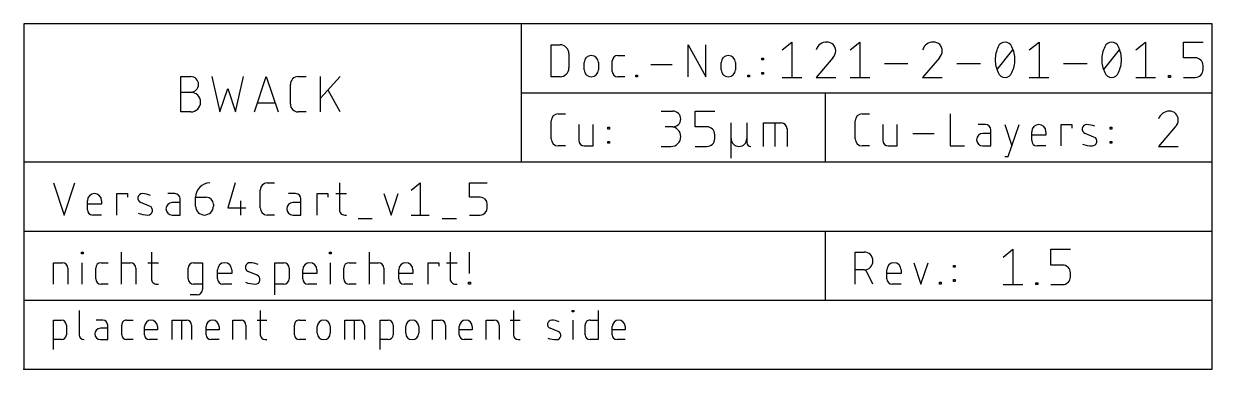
# Model space of a CAD drawing. Extents: x 0 to 58, y 0 to 76.8.
# Drawn here: x 0 to 54.6, y 61 to 76.8 of the extents above; entities that cross this region are included whole.
import ezdxf

# ---------------------------------------------------------------- set-up
doc = ezdxf.new("R2010")
doc.units = 0
for name, color, linetype in [('21', 253, 'CONTINUOUS'), ('23', 7, 'CONTINUOUS'), ('48', 6, 'CONTINUOUS')]:
    doc.layers.add(name, color=color, linetype=linetype)

msp = doc.modelspace()

# ---------------------------------------------------------------- linework, layer by layer
at = {"layer": '21'}
for p, q in [((2.5485, 63.6651), (2.5485, 62.5433)), ((10.8694, 63.6651), (10.8694, 62.5433)), ((22.5046, 63.6651), (22.5046, 62.5433)), ((25.2019, 63.5903), (25.2019, 63.6651)), ((25.2019, 63.6651), (25.2767, 63.6651)), ((25.2767, 63.5903), (25.2019, 63.5903)), ((25.2767, 63.6651), (25.2767, 63.5903)), ((26.3968, 63.6651), (26.3968, 62.3189)), ((1.3589, 61.8702), (1.3589, 63.2164)), ((1.3589, 63.2164), (1.7328, 63.2164)), ((1.9572, 62.992), (1.9572, 62.5433)), ((3.632, 63.2164), (3.3329, 63.2164)), ((3.8564, 62.8424), (3.5199, 62.8424)), ((3.8564, 62.3189), (3.8564, 62.992)), ((4.5006, 62.5433), (4.5006, 62.992)), ((4.725, 63.2164), (5.0241, 63.2164)), ((5.5481, 62.5433), (5.5481, 62.9172)), ((6.1464, 62.9172), (6.1464, 62.7676)), ((6.813, 62.3189), (6.813, 63.2164)), ((6.813, 63.2164), (7.4861, 63.2164)), ((7.2617, 62.3189), (7.2617, 63.2164)), ((7.7105, 62.992), (7.7105, 62.3189)), ((8.3771, 62.5433), (8.3771, 62.9172)), ((8.9754, 62.9172), (8.9754, 62.7676)), ((9.609, 62.3189), (9.609, 63.2164)), ((9.609, 63.2164), (9.983, 63.2164)), ((10.2074, 62.992), (10.2074, 62.3189)), ((10.7198, 63.2164), (11.1685, 63.2164)), ((12.44, 62.5433), (12.44, 62.992)), ((12.6643, 63.2164), (12.9635, 63.2164)), ((13.4875, 62.6181), (13.4875, 62.9172)), ((14.0858, 62.9172), (14.0858, 62.6181)), ((14.7524, 62.3189), (14.7524, 63.2164)), ((14.7524, 63.2164), (15.4255, 63.2164)), ((15.2011, 62.3189), (15.2011, 63.2164)), ((15.6498, 62.992), (15.6498, 62.3189)), ((16.3706, 61.8702), (16.3706, 63.2164)), ((16.3706, 63.2164), (16.7446, 63.2164)), ((16.969, 62.992), (16.969, 62.5433)), ((17.5484, 62.6181), (17.5484, 62.9172)), ((18.1467, 62.9172), (18.1467, 62.6181)), ((18.7804, 62.3189), (18.7804, 63.2164)), ((18.7804, 63.2164), (19.1543, 63.2164)), ((19.3787, 62.992), (19.3787, 62.3189)), ((20.0123, 62.5433), (20.0123, 62.9172)), ((20.6106, 62.9172), (20.6106, 62.7676)), ((21.2443, 62.3189), (21.2443, 63.2164)), ((21.2443, 63.2164), (21.6182, 63.2164)), ((21.8426, 62.992), (21.8426, 62.3189)), ((22.355, 63.2164), (22.8038, 63.2164)), ((24.5594, 62.6928), (24.1854, 62.8424)), ((25.2393, 62.3189), (25.2393, 63.2164)), ((25.7985, 62.5433), (25.7985, 62.992)), ((26.0229, 63.2164), (26.3968, 63.2164)), ((27.0391, 62.5433), (27.0391, 62.9172)), ((27.6374, 62.9172), (27.6374, 62.7676)), ((1.7328, 62.3189), (1.3589, 62.3189)), ((3.5199, 62.3189), (3.8564, 62.3189)), ((5.0241, 62.3189), (4.725, 62.3189)), ((6.1464, 62.7676), (5.5481, 62.7676)), ((6.1464, 62.3189), (5.7725, 62.3189)), ((8.9754, 62.7676), (8.3771, 62.7676)), ((8.9754, 62.3189), (8.6014, 62.3189)), ((11.0937, 62.3189), (11.1685, 62.3189)), ((12.9635, 62.3189), (12.6643, 62.3189)), ((16.7446, 62.3189), (16.3706, 62.3189)), ((20.6106, 62.7676), (20.0123, 62.7676)), ((20.6106, 62.3189), (20.2367, 62.3189)), ((22.729, 62.3189), (22.8038, 62.3189)), ((26.3968, 62.3189), (26.0229, 62.3189)), ((27.6374, 62.7676), (27.0391, 62.7676)), ((27.6374, 62.3189), (27.2635, 62.3189))]:
    msp.add_line(p, q, dxfattribs=at)
for centre, radius, start, end in [((1.7328, 62.992), 0.2244, 0, 90), ((3.5199, 62.5807), 0.2618, 90, 270), ((3.632, 62.992), 0.2244, 0, 90), ((4.725, 62.992), 0.2244, 89.9992, 180), ((5.8473, 62.9172), 0.2992, 0, 180), ((7.4861, 62.992), 0.2244, 0, 90), ((8.6762, 62.9172), 0.2992, 0, 180), ((9.983, 62.992), 0.2244, 0, 90), ((12.6643, 62.992), 0.2244, 89.9992, 180), ((13.7866, 62.9172), 0.2992, 0, 180), ((15.4255, 62.992), 0.2244, 0, 90), ((16.7446, 62.992), 0.2244, 0, 90), ((17.8475, 62.9172), 0.2992, 0, 180), ((19.1543, 62.992), 0.2244, 0, 90), ((20.3115, 62.9172), 0.2992, 0, 180), ((21.6182, 62.992), 0.2244, 0, 90), ((24.2574, 63.0225), 0.1939, 89.181, 248.1986), ((24.2481, 62.3671), 0.8493, 65.7609, 89.181), ((26.0229, 62.992), 0.2244, 89.9992, 180), ((27.3382, 62.9172), 0.2992, 0, 180), ((1.7328, 62.5433), 0.2244, 270.0008, 0), ((2.7729, 62.5433), 0.2244, 180, 270), ((4.725, 62.5433), 0.2244, 180, 270), ((5.7725, 62.5433), 0.2244, 180, 270), ((8.6014, 62.5433), 0.2244, 180, 270), ((11.0937, 62.5433), 0.2244, 180, 270), ((12.6643, 62.5433), 0.2244, 180, 270), ((13.7866, 62.6181), 0.2992, 180, 0), ((16.7446, 62.5433), 0.2244, 270.0008, 0), ((17.8475, 62.6181), 0.2992, 180, 0), ((20.2367, 62.5433), 0.2244, 180, 270), ((22.729, 62.5433), 0.2244, 180, 270), ((24.5027, 63.5872), 1.2684, 250.2096, 269.181), ((24.4874, 62.5128), 0.1939, 269.181, 68.1986), ((26.0229, 62.5433), 0.2244, 180, 270), ((27.2635, 62.5433), 0.2244, 180, 270)]:
    msp.add_arc(centre, radius, start, end, dxfattribs=at)
at = {"layer": '23'}
msp.add_point((0, 60.96), dxfattribs=at)
at = {"layer": '48'}
for p, q in [((22.86, 76.835), (0, 76.835)), ((0, 76.835), (0, 70.485)), ((54.61, 76.835), (22.86, 76.835)), ((22.86, 76.835), (22.86, 73.66)), ((54.61, 73.66), (54.61, 76.835)), ((34.8424, 75.6356), (35.294, 75.9968)), ((35.294, 75.9968), (35.294, 74.3712)), ((37.9687, 75.6356), (38.4202, 75.9968)), ((38.4202, 75.9968), (38.4202, 74.3712)), ((46.2011, 75.6356), (46.6527, 75.9968)), ((46.6527, 75.9968), (46.6527, 74.3712)), ((51.0989, 75.6356), (51.5505, 75.9968)), ((51.5505, 75.9968), (51.5505, 74.3712)), ((53.2873, 75.2743), (53.2873, 75.9968)), ((53.2873, 75.9968), (54.1904, 75.9968)), ((24.2316, 74.3966), (24.2316, 75.8698)), ((24.2316, 75.8698), (24.6408, 75.8698)), ((25.05, 75.4606), (25.05, 74.8058)), ((27.2865, 75.3787), (27.6139, 75.3787)), ((30.5248, 74.3966), (30.5248, 75.8698)), ((30.5248, 75.8698), (31.3432, 74.3966)), ((31.3432, 74.3966), (31.3432, 75.8698)), ((44.7283, 74.7324), (45.4508, 75.6356)), ((49.6261, 74.7324), (50.3486, 75.6356)), ((25.7505, 74.724), (25.7505, 75.0514)), ((26.4052, 75.0514), (26.4052, 74.724)), ((27.041, 74.6421), (27.041, 75.1332)), ((28.8077, 74.9695), (29.7898, 74.9695)), ((32.0436, 74.724), (32.0436, 75.0514)), ((32.6984, 75.0514), (32.6984, 74.724)), ((33.9158, 75.1741), (33.9158, 75.256)), ((33.9158, 75.256), (33.9976, 75.256)), ((33.9976, 75.1741), (33.9158, 75.1741)), ((33.9976, 75.256), (33.9976, 75.1741)), ((37.1732, 75.2743), (36.4056, 74.3712)), ((39.5457, 75.0034), (40.6294, 75.0034)), ((42.071, 75.2743), (41.3034, 74.3712)), ((42.8804, 75.0034), (43.9641, 75.0034)), ((47.7782, 75.0034), (48.8619, 75.0034)), ((53.8292, 75.2743), (53.2873, 75.2743)), ((54.1904, 74.7324), (54.1904, 74.9131)), ((7.22, 72.7837), (7.22, 74.4093)), ((7.22, 74.4093), (7.6715, 74.4093)), ((8.6474, 74.4093), (9.0086, 72.7837)), ((9.7311, 72.7837), (10.0923, 74.4093)), ((10.5995, 72.7837), (11.1414, 74.4093)), ((11.1414, 74.4093), (11.6833, 72.7837)), ((12.6102, 74.4093), (12.9715, 74.4093)), ((13.6288, 72.7837), (13.6288, 74.4093)), ((14.5319, 74.4093), (13.6288, 73.4159)), ((24.6408, 74.3966), (24.2316, 74.3966)), ((27.6139, 74.3966), (27.2865, 74.3966)), ((28.1181, 74.3966), (28.1181, 74.4784)), ((28.1181, 74.4784), (28.2, 74.4784)), ((28.2, 74.3966), (28.1181, 74.3966)), ((28.2, 74.4784), (28.2, 74.3966)), ((33.2716, 74.3966), (33.2716, 74.4784)), ((33.2716, 74.4784), (33.3534, 74.4784)), ((33.3534, 74.3966), (33.2716, 74.3966)), ((33.3534, 74.4784), (33.3534, 74.3966)), ((33.9158, 74.5194), (33.9158, 74.6012)), ((33.9158, 74.6012), (33.9976, 74.6012)), ((33.9976, 74.5194), (33.9158, 74.5194)), ((33.9976, 74.6012), (33.9976, 74.5194)), ((34.8424, 74.3712), (35.7456, 74.3712)), ((36.4056, 74.3712), (37.3087, 74.3712)), ((37.9687, 74.3712), (38.8718, 74.3712)), ((41.3034, 74.3712), (42.2065, 74.3712)), ((46.2011, 74.3712), (47.1042, 74.3712)), ((51.0989, 74.3712), (52.002, 74.3712)), ((52.5995, 74.3712), (52.5995, 74.4615)), ((52.5995, 74.4615), (52.6898, 74.4615)), ((52.6898, 74.3712), (52.5995, 74.3712)), ((52.6898, 74.4615), (52.6898, 74.3712)), ((53.2873, 74.3712), (53.8292, 74.3712)), ((9.0086, 72.7837), (9.3698, 73.8674)), ((9.3698, 73.8674), (9.7311, 72.7837)), ((12.249, 73.1449), (12.249, 74.0481)), ((14.5319, 72.7837), (13.99, 73.7771)), ((7.22, 73.6868), (7.6715, 73.6868)), ((11.5478, 73.1901), (10.735, 73.1901)), ((22.86, 73.66), (22.86, 70.485)), ((22.86, 73.66), (36.83, 73.66)), ((36.83, 73.66), (54.61, 73.66)), ((36.83, 73.66), (36.83, 70.485)), ((54.61, 70.485), (54.61, 73.66)), ((7.6715, 72.7837), (7.22, 72.7837)), ((12.9715, 72.7837), (12.6102, 72.7837)), ((24.559, 72.6948), (24.8864, 72.6948)), ((29.2862, 72.8218), (29.8281, 72.8218)), ((30.8493, 72.0993), (30.8493, 72.8218)), ((30.8493, 72.8218), (31.7524, 72.8218)), ((38.529, 72.6948), (38.8564, 72.6948)), ((42.5708, 72.6948), (42.5708, 71.2216)), ((24.2316, 71.549), (24.2316, 72.3674)), ((25.5077, 72.2037), (25.5077, 71.4671)), ((26.1624, 71.2216), (26.1624, 72.2037)), ((29.8281, 72.0993), (29.4668, 72.0993)), ((31.3912, 72.0993), (30.8493, 72.0993)), ((32.5019, 70.6543), (32.5019, 72.2799)), ((33.2243, 72.2799), (33.2243, 71.5574)), ((33.9895, 71.1962), (33.9895, 72.2799)), ((33.9895, 72.2799), (34.8023, 72.2799)), ((34.5313, 71.1962), (34.5313, 72.2799)), ((38.2016, 71.549), (38.2016, 72.3674)), ((39.4777, 72.2037), (39.4777, 71.4671)), ((40.1324, 71.2216), (40.1324, 72.2037)), ((44.1889, 72.2037), (43.8615, 72.2037)), ((45.0771, 72.2037), (45.4045, 71.2216)), ((45.2408, 70.7305), (45.7319, 72.2037)), ((47.6643, 71.2216), (47.6643, 72.2037)), ((47.6643, 72.2037), (48.1553, 72.2037)), ((48.1553, 72.2037), (48.1553, 72.04)), ((52.9138, 72.0993), (52.1462, 71.1962)), ((26.8347, 71.9991), (26.8347, 72.081)), ((26.8347, 72.081), (26.9166, 72.081)), ((26.9166, 71.9991), (26.8347, 71.9991)), ((26.9166, 72.081), (26.9166, 71.9991)), ((31.7524, 71.5574), (31.7524, 71.7381)), ((33.2243, 71.5574), (33.2243, 71.3768)), ((35.0732, 72.009), (35.0732, 71.1962)), ((40.8501, 71.7945), (41.8322, 71.7945)), ((44.4344, 71.7945), (44.0661, 71.7945)), ((44.4344, 71.2216), (44.4344, 71.9582)), ((46.3159, 71.4671), (46.3159, 71.8764)), ((46.9707, 71.7127), (46.3159, 71.7127)), ((46.9707, 71.8764), (46.9707, 71.7127)), ((49.1769, 71.6308), (48.7677, 71.7945)), ((49.9224, 71.9991), (49.9224, 72.081)), ((49.9224, 72.081), (50.0043, 72.081)), ((50.0043, 71.9991), (49.9224, 71.9991)), ((50.0043, 72.081), (50.0043, 71.9991)), ((24.8864, 71.2216), (24.559, 71.2216)), ((25.7532, 71.2216), (26.1624, 71.2216)), ((26.8347, 71.3444), (26.8347, 71.4262)), ((26.8347, 71.4262), (26.9166, 71.4262)), ((26.9166, 71.3444), (26.8347, 71.3444)), ((26.9166, 71.4262), (26.9166, 71.3444)), ((29.2862, 71.1962), (29.7378, 71.1962)), ((30.8493, 71.1962), (31.3912, 71.1962)), ((38.8564, 71.2216), (38.529, 71.2216)), ((39.7232, 71.2216), (40.1324, 71.2216)), ((42.5708, 71.2216), (43.2256, 71.2216)), ((44.0661, 71.2216), (44.4344, 71.2216)), ((46.9707, 71.2216), (46.5615, 71.2216)), ((49.9224, 71.3444), (49.9224, 71.4262)), ((49.9224, 71.4262), (50.0043, 71.4262)), ((50.0043, 71.3444), (49.9224, 71.3444)), ((50.0043, 71.4262), (50.0043, 71.3444)), ((52.1462, 71.1962), (53.0493, 71.1962)), ((0, 70.485), (0, 67.31)), ((0, 70.485), (22.86, 70.485)), ((22.86, 70.485), (36.83, 70.485)), ((36.83, 70.485), (54.61, 70.485)), ((45.0771, 70.7305), (45.2408, 70.7305)), ((54.61, 67.31), (54.61, 70.485)), ((1.3716, 69.5198), (1.8627, 68.0466)), ((1.8627, 68.0466), (2.3537, 69.5198)), ((9.7092, 69.5198), (9.3819, 68.374)), ((11.1908, 69.5198), (11.5182, 69.5198)), ((14.5015, 69.5198), (14.5015, 68.2921)), ((17.8058, 69.1924), (18.215, 69.5198)), ((18.215, 69.5198), (18.215, 68.0466)), ((20.4816, 68.865), (20.4816, 69.5198)), ((20.4816, 69.5198), (21.3001, 69.5198)), ((4.2711, 68.0466), (4.2711, 69.0287)), ((4.2711, 69.0287), (4.7621, 69.0287)), ((4.7621, 69.0287), (4.7621, 68.865)), ((6.9403, 69.0287), (6.6129, 69.0287)), ((7.8953, 68.865), (8.3863, 68.865)), ((7.8953, 68.4558), (7.8953, 68.865)), ((10.8635, 68.374), (10.8635, 69.1924)), ((12.4901, 69.0287), (12.1628, 69.0287)), ((13.4879, 68.0466), (13.4879, 69.0287)), ((13.4879, 69.0287), (13.9789, 69.0287)), ((13.9789, 69.0287), (13.9789, 68.865)), ((14.3378, 69.0287), (14.8289, 69.0287)), ((16.5497, 69.0287), (16.8771, 68.0466)), ((16.8771, 68.0466), (17.2045, 69.0287)), ((20.9727, 68.865), (20.4816, 68.865)), ((2.9228, 68.2921), (2.9228, 68.7014)), ((3.5775, 68.5377), (2.9228, 68.5377)), ((3.5775, 68.7014), (3.5775, 68.5377)), ((5.7837, 68.4558), (5.3745, 68.6195)), ((7.1858, 68.6195), (6.8175, 68.6195)), ((7.1858, 68.0466), (7.1858, 68.7832)), ((8.7137, 68.5377), (8.7137, 68.4558)), ((9.3819, 68.374), (10.2003, 68.374)), ((9.9548, 68.7014), (9.9548, 68.0466)), ((12.7357, 68.6195), (12.3674, 68.6195)), ((12.7357, 68.0466), (12.7357, 68.7832)), ((21.3001, 68.374), (21.3001, 68.5377)), ((3.5775, 68.0466), (3.1683, 68.0466)), ((6.8175, 68.0466), (7.1858, 68.0466)), ((11.5182, 68.0466), (11.1908, 68.0466)), ((12.3674, 68.0466), (12.7357, 68.0466)), ((14.7471, 68.0466), (14.8289, 68.0466)), ((15.3605, 67.8829), (16.0152, 67.8829)), ((17.8058, 68.0466), (18.6242, 68.0466)), ((19.2256, 67.8829), (19.8803, 67.8829)), ((20.4816, 68.0466), (20.9727, 68.0466)), ((0, 67.31), (0, 64.135)), ((0, 67.31), (36.83, 67.31)), ((36.83, 67.31), (54.61, 67.31)), ((36.83, 67.31), (36.83, 64.135)), ((54.61, 64.135), (54.61, 67.31)), ((2.6491, 66.263), (2.6491, 66.3448)), ((2.6491, 66.3448), (2.7309, 66.3448)), ((2.7309, 66.263), (2.6491, 66.263)), ((2.7309, 66.3448), (2.7309, 66.263)), ((4.4934, 64.8716), (4.4934, 66.3448)), ((5.8643, 66.3448), (5.8643, 65.1171)), ((14.0462, 66.263), (14.0462, 66.3448)), ((14.0462, 66.3448), (14.128, 66.3448)), ((14.128, 66.263), (14.0462, 66.263)), ((14.128, 66.3448), (14.128, 66.263)), ((15.8905, 64.8716), (15.8905, 66.3448)), ((19.5904, 66.3448), (19.5904, 65.1171)), ((20.4794, 65.3627), (20.4794, 66.3448)), ((38.2016, 64.8716), (38.2016, 66.3448)), ((38.2016, 66.3448), (38.6108, 66.3448)), ((45.0025, 66.1106), (45.454, 66.4718)), ((45.454, 66.4718), (45.454, 64.8462)), ((47.1908, 65.7493), (47.1908, 66.4718)), ((47.1908, 66.4718), (48.0939, 66.4718)), ((1.3716, 64.8716), (1.3716, 65.8537)), ((1.3716, 65.8537), (1.7808, 65.8537)), ((2.0264, 65.6082), (2.0264, 64.8716)), ((2.69, 64.8716), (2.69, 65.8537)), ((3.3063, 65.1171), (3.3063, 65.6082)), ((3.5518, 65.8537), (3.8792, 65.8537)), ((4.4934, 65.8537), (4.9026, 65.8537)), ((5.1482, 65.6082), (5.1482, 64.8716)), ((5.7006, 65.8537), (6.1917, 65.8537)), ((7.5566, 65.1171), (7.5566, 65.6082)), ((7.8021, 65.8537), (8.2114, 65.8537)), ((8.2114, 65.8537), (8.2114, 64.6261)), ((11.5389, 64.3805), (11.5389, 65.8537)), ((11.5389, 65.8537), (11.9482, 65.8537)), ((12.1937, 65.6082), (12.1937, 65.1171)), ((14.0871, 64.8716), (14.0871, 65.8537)), ((14.7034, 65.1171), (14.7034, 65.6082)), ((14.9489, 65.8537), (15.2763, 65.8537)), ((15.8905, 65.8537), (16.2997, 65.8537)), ((16.5452, 65.6082), (16.5452, 64.8716)), ((18.5767, 64.8716), (18.5767, 65.8537)), ((18.5767, 65.8537), (19.0678, 65.8537)), ((19.0678, 65.8537), (19.0678, 65.69)), ((19.4267, 65.8537), (19.9178, 65.8537)), ((40.8984, 65.8537), (41.2258, 64.8716)), ((41.2258, 64.8716), (41.5532, 65.8537)), ((42.721, 65.6491), (42.721, 65.731)), ((42.721, 65.731), (42.8028, 65.731)), ((42.8028, 65.6491), (42.721, 65.6491)), ((42.8028, 65.731), (42.8028, 65.6491)), ((47.7327, 65.7493), (47.1908, 65.7493)), ((8.9036, 65.1171), (8.9036, 65.5264)), ((9.5583, 65.3627), (8.9036, 65.3627)), ((9.5583, 65.5264), (9.5583, 65.3627)), ((10.7239, 65.2808), (10.3147, 65.4445)), ((12.8182, 65.1171), (12.8182, 65.5264)), ((13.473, 65.3627), (12.8182, 65.3627)), ((13.473, 65.5264), (13.473, 65.3627)), ((17.2284, 65.1171), (17.2284, 65.5264)), ((17.8832, 65.3627), (17.2284, 65.3627)), ((17.8832, 65.5264), (17.8832, 65.3627)), ((38.6108, 65.5264), (38.2016, 65.5264)), ((39.02, 64.8716), (38.6927, 65.5264)), ((39.6596, 65.1171), (39.6596, 65.5264)), ((40.3143, 65.3627), (39.6596, 65.3627)), ((40.3143, 65.5264), (40.3143, 65.3627)), ((42.721, 64.9944), (42.721, 65.0762)), ((42.721, 65.0762), (42.8028, 65.0762)), ((42.8028, 64.9944), (42.721, 64.9944)), ((42.8028, 65.0762), (42.8028, 64.9944)), ((48.0939, 65.2074), (48.0939, 65.3881)), ((3.8792, 64.8716), (3.5518, 64.8716)), ((6.1099, 64.8716), (6.1917, 64.8716)), ((8.2114, 64.8716), (7.8021, 64.8716)), ((9.5583, 64.8716), (9.1491, 64.8716)), ((11.9482, 64.8716), (11.5389, 64.8716)), ((13.473, 64.8716), (13.0638, 64.8716)), ((15.2763, 64.8716), (14.9489, 64.8716)), ((17.8832, 64.8716), (17.4739, 64.8716)), ((19.8359, 64.8716), (19.9178, 64.8716)), ((20.4385, 64.8716), (20.4385, 64.9534)), ((20.4385, 64.9534), (20.5203, 64.9534)), ((20.5203, 64.8716), (20.4385, 64.8716)), ((20.5203, 64.9534), (20.5203, 64.8716)), ((40.3143, 64.8716), (39.9051, 64.8716)), ((42.0768, 64.8716), (42.0768, 64.9534)), ((42.0768, 64.9534), (42.1586, 64.9534)), ((42.1586, 64.8716), (42.0768, 64.8716)), ((42.1586, 64.9534), (42.1586, 64.8716)), ((45.0025, 64.8462), (45.9056, 64.8462)), ((46.503, 64.8462), (46.503, 64.9365)), ((46.503, 64.9365), (46.5933, 64.9365)), ((46.5933, 64.8462), (46.503, 64.8462)), ((46.5933, 64.9365), (46.5933, 64.8462)), ((47.1908, 64.8462), (47.7327, 64.8462)), ((0, 64.135), (0, 60.96)), ((0, 64.135), (36.83, 64.135)), ((7.9658, 64.3805), (7.6384, 64.3805)), ((36.83, 64.135), (54.61, 64.135)), ((54.61, 60.96), (54.61, 64.135)), ((0, 60.96), (54.61, 60.96))]:
    msp.add_line(p, q, dxfattribs=at)
for centre, radius, start, end in [((36.9023, 75.4747), 0.5221, 90.0001, 162.0549), ((36.9023, 75.5904), 0.4064, 0, 90), ((41.8001, 75.4747), 0.5221, 90.0001, 162.0549), ((41.8001, 75.5904), 0.4064, 0, 90), ((45.0896, 75.6626), 0.3342, 90.0001, 161.0756), ((45.0896, 75.6626), 0.3342, 18.9248, 90), ((49.9873, 75.6626), 0.3342, 90.0001, 161.0756), ((49.9873, 75.6626), 0.3342, 18.9248, 90), ((24.6408, 75.4606), 0.4092, 359.9996, 90), ((26.0778, 75.0514), 0.3274, 0, 180), ((27.2865, 75.1332), 0.2455, 90, 180), ((32.371, 75.0514), 0.3274, 0, 180), ((36.8722, 75.5904), 0.4365, 313.6036, 359.9997), ((41.7699, 75.5904), 0.4365, 313.6036, 359.9997), ((45.9776, 75.184), 1.3396, 154.0109, 180.0001), ((44.2015, 75.184), 1.3396, 360, 25.9891), ((50.8754, 75.184), 1.3396, 154.0109, 180.0001), ((49.0993, 75.184), 1.3396, 360, 25.9891), ((45.9776, 75.184), 1.3396, 180, 205.9889), ((44.2015, 75.184), 1.3396, 334.0111, 360), ((50.8754, 75.184), 1.3396, 180, 205.9889), ((49.0993, 75.184), 1.3396, 334.0111, 360), ((53.8292, 74.9131), 0.3612, 0, 90), ((7.6715, 74.0481), 0.3612, 270, 90), ((12.6103, 74.0481), 0.3612, 90.0005, 180), ((24.6408, 74.8058), 0.4092, 270.0004, 360), ((26.0778, 74.724), 0.3274, 180, 0), ((27.2865, 74.6421), 0.2455, 180, 270), ((32.371, 74.724), 0.3274, 180, 0), ((45.0896, 74.7054), 0.3342, 198.925, 270), ((45.0896, 74.7054), 0.3342, 269.9999, 341.0745), ((49.9873, 74.7054), 0.3342, 198.925, 270), ((49.9873, 74.7054), 0.3342, 269.9999, 341.0745), ((53.8292, 74.7324), 0.3612, 270, 0), ((7.6715, 73.2353), 0.4516, 270, 90), ((12.6102, 73.1449), 0.3612, 180, 270), ((24.559, 72.3674), 0.3274, 90.0005, 180), ((29.8281, 72.4606), 0.3612, 270, 90), ((38.529, 72.3674), 0.3274, 90.0005, 180), ((52.6429, 72.2997), 0.5221, 90.0001, 162.0549), ((52.6429, 72.4154), 0.4064, 0, 90), ((29.7378, 71.6478), 0.4516, 270, 90), ((31.3912, 71.7381), 0.3612, 0, 90), ((34.8023, 72.009), 0.2709, 0, 90), ((44.1889, 71.9582), 0.2455, 0, 90), ((46.6433, 71.8764), 0.3274, 0, 180), ((48.8465, 71.9915), 0.2122, 89.1816, 248.1986), ((48.8362, 71.2744), 0.9294, 65.761, 89.1816), ((52.6128, 72.4154), 0.4365, 313.6036, 359.9997), ((24.559, 71.549), 0.3274, 180, 270), ((31.3912, 71.5574), 0.3612, 270, 0), ((32.8631, 71.5574), 0.3612, 180, 0), ((38.529, 71.549), 0.3274, 180, 270), ((44.0661, 71.5081), 0.2865, 90, 270), ((49.0981, 71.4338), 0.2122, 269.1816, 68.1989), ((25.7532, 71.4671), 0.2455, 180, 270), ((33.405, 71.3768), 0.1806, 180, 270), ((39.7232, 71.4671), 0.2455, 180, 270), ((46.5615, 71.4671), 0.2455, 180, 270), ((49.1149, 72.6095), 1.388, 250.2089, 269.1815), ((8.55, 68.865), 0.6548, 90.0003, 180), ((11.1908, 69.1924), 0.3274, 90.0005, 180), ((3.2501, 68.7014), 0.3274, 0, 180), ((5.4533, 68.8165), 0.2122, 89.1816, 248.1986), ((5.4431, 68.0994), 0.9294, 65.761, 89.1816), ((6.9403, 68.7832), 0.2455, 0, 90), ((8.3863, 68.5377), 0.3274, 0, 90), ((12.4901, 68.7832), 0.2455, 0, 90), ((20.9727, 68.5377), 0.3274, 0, 90), ((3.1683, 68.2921), 0.2455, 180, 270), ((5.7049, 68.2588), 0.2122, 269.1816, 68.1989), ((6.8175, 68.3331), 0.2865, 90, 270), ((8.3045, 68.4558), 0.4092, 180, 0), ((11.1908, 68.374), 0.3274, 180, 270), ((12.3674, 68.3331), 0.2865, 90, 270), ((14.747, 68.2921), 0.2455, 180, 270.0007), ((20.9727, 68.374), 0.3274, 270, 359.9995), ((5.7217, 69.4345), 1.388, 250.2089, 269.1815), ((38.6108, 65.9356), 0.4092, 270, 90), ((1.7808, 65.6082), 0.2455, 0, 90), ((3.5518, 65.6082), 0.2455, 90, 180), ((4.9026, 65.6082), 0.2455, 0, 90), ((7.8021, 65.6082), 0.2455, 90, 180), ((9.231, 65.5264), 0.3274, 0, 180), ((10.3935, 65.6415), 0.2122, 89.1816, 248.1986), ((10.3833, 64.9244), 0.9294, 65.761, 89.1816), ((11.9482, 65.6082), 0.2455, 0, 90), ((13.1456, 65.5264), 0.3274, 0, 180), ((14.9489, 65.6082), 0.2455, 90, 180), ((16.2997, 65.6082), 0.2455, 0, 90), ((17.5558, 65.5264), 0.3274, 0, 180), ((39.987, 65.5264), 0.3274, 0, 180), ((47.7327, 65.3881), 0.3612, 0, 90), ((3.5518, 65.1171), 0.2455, 180, 270), ((6.1099, 65.1171), 0.2455, 180, 270.0007), ((7.8021, 65.1171), 0.2455, 180, 270), ((9.1491, 65.1171), 0.2455, 180, 270), ((10.6451, 65.0838), 0.2122, 269.1816, 68.1989), ((11.9482, 65.1171), 0.2455, 270, 0), ((13.0638, 65.1171), 0.2455, 180, 270), ((14.9489, 65.1171), 0.2455, 180, 270), ((17.4739, 65.1171), 0.2455, 180, 270), ((19.8359, 65.1171), 0.2455, 180, 270.0007), ((39.9051, 65.1171), 0.2455, 180, 270), ((47.7327, 65.2074), 0.3612, 270, 0), ((7.9658, 64.6261), 0.2455, 270.0015, 0), ((10.6619, 66.2595), 1.388, 250.2089, 269.1815)]:
    msp.add_arc(centre, radius, start, end, dxfattribs=at)

doc.saveas('drawing.dxf')
